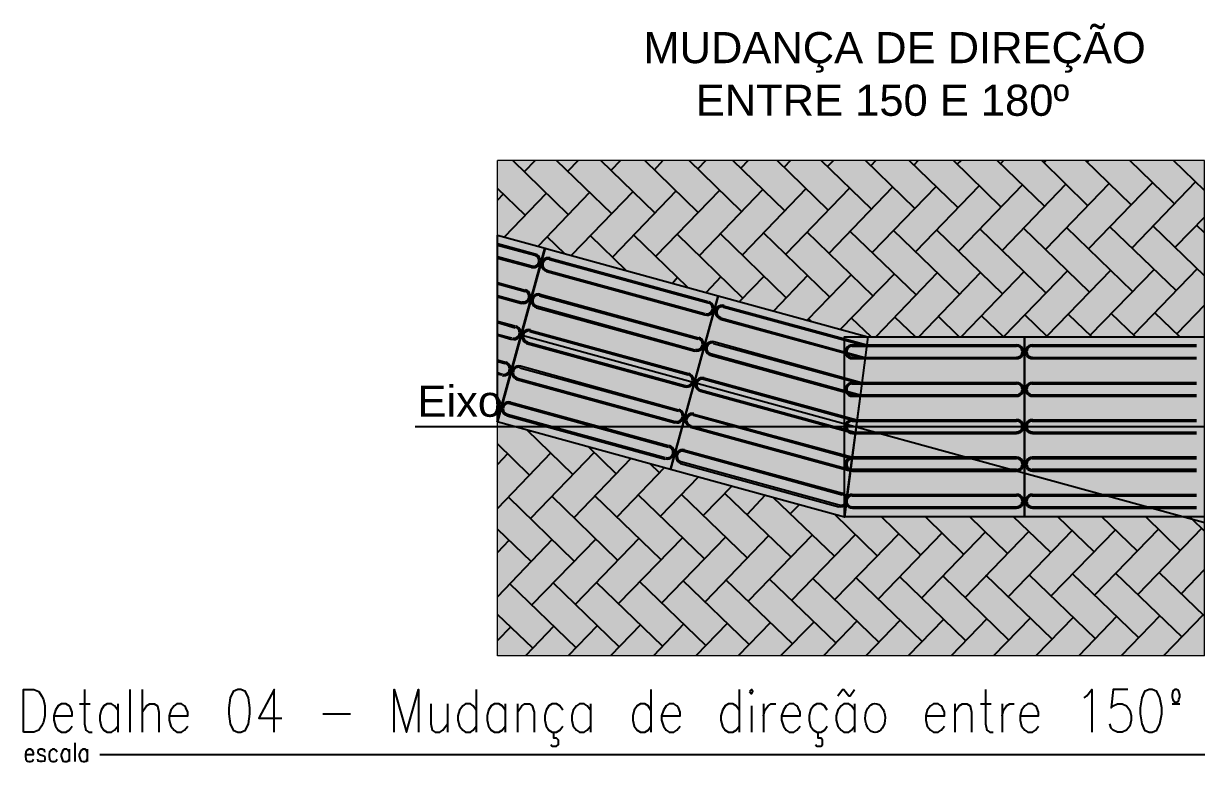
# Model space of a CAD drawing. Header units: feet. Extents: x 203667 to 205527, y 9204857 to 9205156.
# Drawn here: x 203757.952 to 203760.555, y 9204928.209 to 9204929.848 of the extents above; entities that cross this region are included whole.
import ezdxf

# ---------------------------------------------------------------- set-up
doc = ezdxf.new("R2010")
doc.units = ezdxf.units.FT
doc.header["$LTSCALE"] = 0.3
doc.header["$MEASUREMENT"] = 0
doc.layers.add('PDF_0', color=7, linetype='Continuous', true_color=0x929498)
doc.layers.add('PDF_A_Piso_Tatil', color=7, linetype='Continuous', true_color=0xffffa3)
for name, color, linetype in [('PDF_A_Cotas', 7, 'Continuous'), ('PDF_A_TATIL', 7, 'Continuous'), ('PDF_A_Texto', 7, 'Continuous'), ('PDF_Text', 7, 'Continuous')]:
    doc.layers.add(name, color=color, linetype=linetype)
doc.styles.add('PDF Arial', font='arial.ttf')

msp = doc.modelspace()

# ---------------------------------------------------------------- hatches: boundary and pattern name
at = {"layer": 'PDF_0', "true_color": 0xf7f7f7, "transparency": 33554559}
for points in [[(203760.573, 9204929.5433), (203759.0038, 9204929.5433), (203759.0038, 9204929.3773), (203759.1095, 9204929.3487), (203759.4934, 9204929.243), (203759.8254, 9204929.152), (203760.573, 9204929.152)], [(203759.0429, 9204928.9522), (203759.0038, 9204928.9628), (203759.0038, 9204928.4436), (203760.573, 9204928.4436), (203760.573, 9204928.7523), (203759.7736, 9204928.7523), (203759.7736, 9204928.7513), (203759.3876, 9204928.857)]]:
    msp.add_hatch(color=7, dxfattribs=at).paths.add_polyline_path(points)
at = {"layer": 'PDF_A_Piso_Tatil', "transparency": 33554559}
for points in [[(203759.1095, 9204929.3487), (203759.0038, 9204929.3773), (203759.0038, 9204928.9628)], [(203759.4934, 9204929.243), (203759.1085, 9204929.3487), (203759.0789, 9204929.243), (203759.0027, 9204928.9628), (203759.3876, 9204928.857), (203759.4172, 9204928.9628)], [(203759.3876, 9204928.857), (203759.7736, 9204928.7513), (203759.7737, 9204928.7523), (203760.573, 9204928.7523), (203760.573, 9204929.152), (203759.8254, 9204929.152), (203759.4934, 9204929.243), (203759.468, 9204929.152)]]:
    msp.add_hatch(color=256, dxfattribs=at).paths.add_polyline_path(points)

# ---------------------------------------------------------------- linework, layer by layer
at = {"layer": 'PDF_0', "color": 251, "lineweight": 25, "true_color": 0x636363}
for points in [[(203759.1613, 9204929.4227), (203759.0376, 9204929.5433)], [(203759.0873, 9204929.5433), (203759.063, 9204929.5179)], [(203759.2576, 9204929.4248), (203759.1349, 9204929.5433)], [(203759.1825, 9204929.5433), (203759.1592, 9204929.519)], [(203759.3527, 9204929.427), (203759.2333, 9204929.5433)], [(203759.2766, 9204929.5433), (203759.2555, 9204929.5211)], [(203759.449, 9204929.428), (203759.3305, 9204929.5433)], [(203759.3707, 9204929.5433), (203759.3517, 9204929.5221)], [(203759.5452, 9204929.4301), (203759.4289, 9204929.5433)], [(203759.4659, 9204929.5433), (203759.4479, 9204929.5242)], [(203759.6414, 9204929.4312), (203759.5262, 9204929.5433)], [(203759.56, 9204929.5433), (203759.5441, 9204929.5264)], [(203759.7376, 9204929.4333), (203759.6245, 9204929.5433)], [(203759.6541, 9204929.5433), (203759.6393, 9204929.5274)], [(203759.8339, 9204929.4354), (203759.7218, 9204929.5433)], [(203759.7493, 9204929.5433), (203759.7355, 9204929.5295)], [(203759.9301, 9204929.4365), (203759.8201, 9204929.5433)], [(203759.8434, 9204929.5433), (203759.8318, 9204929.5306)], [(203760.0253, 9204929.4386), (203759.9174, 9204929.5433)], [(203759.9375, 9204929.5433), (203759.928, 9204929.5327)], [(203760.1215, 9204929.4397), (203760.0157, 9204929.5433)], [(203760.0327, 9204929.5433), (203760.0242, 9204929.5348)], [(203760.2177, 9204929.4418), (203760.113, 9204929.5433)], [(203760.1268, 9204929.5433), (203760.1204, 9204929.5359)], [(203760.3139, 9204929.4428), (203760.2114, 9204929.5433)], [(203760.2209, 9204929.5433), (203760.2167, 9204929.538)], [(203760.4102, 9204929.4449), (203760.3086, 9204929.5433)], [(203760.316, 9204929.5433), (203760.3118, 9204929.539)], [(203760.5064, 9204929.4471), (203760.407, 9204929.5433)], [(203760.4102, 9204929.5433), (203760.408, 9204929.5412)], [(203760.573, 9204929.4767), (203760.5043, 9204929.5433)], [(203760.3615, 9204929.4925), (203760.2198, 9204929.3455)], [(203760.4577, 9204929.4936), (203760.316, 9204929.3477)], [(203760.5529, 9204929.4957), (203760.4112, 9204929.3487)], [(203759.0651, 9204929.4217), (203759.0038, 9204929.4809)], [(203759.0165, 9204929.4682), (203759.0038, 9204929.4555)], [(203759.1117, 9204929.4703), (203759.0186, 9204929.373)], [(203759.2079, 9204929.4724), (203759.0937, 9204929.3529)], [(203759.3041, 9204929.4735), (203759.1677, 9204929.3329)], [(203759.4003, 9204929.4756), (203759.2586, 9204929.3286)], [(203759.4966, 9204929.4767), (203759.3549, 9204929.3307)], [(203759.5928, 9204929.4788), (203759.4511, 9204929.3318)], [(203759.689, 9204929.4809), (203759.5473, 9204929.3339)], [(203759.7852, 9204929.4819), (203759.6435, 9204929.335)], [(203759.8804, 9204929.4841), (203759.7387, 9204929.3371)], [(203759.9766, 9204929.4851), (203759.8349, 9204929.3392)], [(203760.0728, 9204929.4872), (203759.9311, 9204929.3403)], [(203760.1691, 9204929.4894), (203760.0274, 9204929.3424)], [(203760.2653, 9204929.4904), (203760.1236, 9204929.3434)], [(203760.573, 9204929.4174), (203760.5074, 9204929.3508)], [(203760.0295, 9204929.2461), (203759.8825, 9204929.3878)], [(203760.1247, 9204929.2472), (203759.9787, 9204929.3889)], [(203760.2209, 9204929.2493), (203760.075, 9204929.391)], [(203760.3171, 9204929.2514), (203760.1712, 9204929.3931)], [(203760.4133, 9204929.2525), (203760.2664, 9204929.3942)], [(203760.5096, 9204929.2546), (203760.3626, 9204929.3963)], [(203760.573, 9204929.2874), (203760.4588, 9204929.3974)], [(203760.573, 9204929.3826), (203760.555, 9204929.3995)], [(203759.1529, 9204929.336), (203759.1138, 9204929.3741)], [(203759.2893, 9204929.299), (203759.21, 9204929.3762)], [(203759.4257, 9204929.262), (203759.3062, 9204929.3773)], [(203759.5484, 9204929.2377), (203759.4024, 9204929.3794)], [(203759.6446, 9204929.2387), (203759.4987, 9204929.3804)], [(203759.7408, 9204929.2409), (203759.5938, 9204929.3826)], [(203759.837, 9204929.243), (203759.6901, 9204929.3847)], [(203759.9333, 9204929.244), (203759.7863, 9204929.3857)], [(203759.4035, 9204929.2832), (203759.3919, 9204929.2705)], [(203759.4997, 9204929.2853), (203759.4669, 9204929.2504)], [(203759.5959, 9204929.2863), (203759.541, 9204929.2303)], [(203759.6922, 9204929.2884), (203759.616, 9204929.2091)], [(203759.7884, 9204929.2895), (203759.6911, 9204929.189)], [(203759.8846, 9204929.2916), (203759.7651, 9204929.169)], [(203759.9798, 9204929.2937), (203759.8434, 9204929.152)], [(203760.076, 9204929.2948), (203759.9386, 9204929.152)], [(203760.1722, 9204929.2969), (203760.0327, 9204929.152)], [(203760.2685, 9204929.298), (203760.1268, 9204929.152)], [(203760.3647, 9204929.3001), (203760.223, 9204929.1531)], [(203760.4609, 9204929.3011), (203760.3192, 9204929.1552)], [(203760.5571, 9204929.3032), (203760.4154, 9204929.1563)], [(203760.518, 9204929.152), (203760.462, 9204929.206)], [(203760.573, 9204929.2218), (203760.5117, 9204929.1584)], [(203759.6996, 9204929.1869), (203759.6932, 9204929.1922)], [(203759.8328, 9204929.152), (203759.7895, 9204929.1933)], [(203759.9311, 9204929.152), (203759.8857, 9204929.1954)], [(203760.0284, 9204929.152), (203759.9819, 9204929.1975)], [(203760.1268, 9204929.152), (203760.0781, 9204929.1986)], [(203760.2241, 9204929.152), (203760.1744, 9204929.2007)], [(203760.3224, 9204929.152), (203760.2706, 9204929.2017)], [(203760.4197, 9204929.152), (203760.3657, 9204929.2038)], [(203759.1709, 9204928.8464), (203759.0694, 9204928.9448)], [(203759.0757, 9204928.9427), (203759.0736, 9204928.9406)], [(203759.0746, 9204928.8443), (203759.0038, 9204928.9141)], [(203759.1222, 9204928.894), (203759.0038, 9204928.7703)], [(203759.026, 9204928.8919), (203759.0038, 9204928.8686)], [(203759.2184, 9204928.8951), (203759.0768, 9204928.7481)], [(203759.2671, 9204928.8475), (203759.2058, 9204928.9078)], [(203759.2999, 9204928.8813), (203759.173, 9204928.7502)], [(203759.3633, 9204928.8496), (203759.3422, 9204928.8697)], [(203759.3739, 9204928.8612), (203759.2692, 9204928.7523)], [(203759.449, 9204928.8401), (203759.3654, 9204928.7534)], [(203759.524, 9204928.82), (203759.4606, 9204928.7555)], [(203759.174, 9204928.654), (203759.0281, 9204928.7957)], [(203759.2703, 9204928.6561), (203759.1243, 9204928.7978)], [(203759.3665, 9204928.6572), (203759.2195, 9204928.7989)], [(203759.4627, 9204928.6593), (203759.3157, 9204928.801)], [(203759.5589, 9204928.6603), (203759.412, 9204928.802)], [(203759.6552, 9204928.6625), (203759.5082, 9204928.8041)], [(203759.5981, 9204928.7999), (203759.5568, 9204928.7566)], [(203759.7514, 9204928.6646), (203759.616, 9204928.7946)], [(203759.6731, 9204928.7788), (203759.653, 9204928.7587)], [(203759.8466, 9204928.6656), (203759.7524, 9204928.7576)], [(203759.9428, 9204928.6677), (203759.8561, 9204928.7523)], [(203760.039, 9204928.6688), (203759.9534, 9204928.7523)], [(203760.1352, 9204928.6709), (203760.0517, 9204928.7523)], [(203760.2315, 9204928.673), (203760.149, 9204928.7523)], [(203760.3277, 9204928.6741), (203760.2473, 9204928.7523)], [(203760.4239, 9204928.6762), (203760.3446, 9204928.7523)], [(203760.5191, 9204928.6773), (203760.4429, 9204928.7523)], [(203760.5455, 9204928.747), (203760.5402, 9204928.7523)], [(203760.573, 9204928.7206), (203760.5455, 9204928.747)], [(203759.0789, 9204928.6519), (203759.0038, 9204928.7248)], [(203759.6055, 9204928.71), (203759.4648, 9204928.5631)], [(203759.7017, 9204928.7111), (203759.56, 9204928.5652)], [(203759.7979, 9204928.7132), (203759.6562, 9204928.5662)], [(203759.8941, 9204928.7143), (203759.7524, 9204928.5683)], [(203759.9904, 9204928.7164), (203759.8487, 9204928.5694)], [(203760.0866, 9204928.7185), (203759.9449, 9204928.5715)], [(203760.1828, 9204928.7196), (203760.0411, 9204928.5726)], [(203760.279, 9204928.7217), (203760.1373, 9204928.5747)], [(203760.3742, 9204928.7227), (203760.2325, 9204928.5768)], [(203760.4704, 9204928.7248), (203760.3287, 9204928.5779)], [(203760.5667, 9204928.727), (203760.425, 9204928.58)], [(203759.1254, 9204928.7016), (203759.0038, 9204928.5747)], [(203759.0292, 9204928.6995), (203759.0038, 9204928.673)], [(203759.2216, 9204928.7026), (203759.0799, 9204928.5567)], [(203759.3178, 9204928.7047), (203759.1762, 9204928.5578)], [(203759.4141, 9204928.7058), (203759.2724, 9204928.5599)], [(203759.5103, 9204928.7079), (203759.3686, 9204928.5609)], [(203760.573, 9204928.635), (203760.5212, 9204928.581)], [(203759.3697, 9204928.4647), (203759.2237, 9204928.6064)], [(203759.4659, 9204928.4668), (203759.3189, 9204928.6085)], [(203759.5621, 9204928.4689), (203759.4151, 9204928.6106)], [(203759.6583, 9204928.47), (203759.5114, 9204928.6117)], [(203759.7546, 9204928.4721), (203759.6076, 9204928.6138)], [(203759.8508, 9204928.4732), (203759.7038, 9204928.6149)], [(203759.946, 9204928.4753), (203759.8, 9204928.617)], [(203760.0422, 9204928.4774), (203759.8963, 9204928.6191)], [(203760.1384, 9204928.4785), (203759.9925, 9204928.6202)], [(203760.2346, 9204928.4806), (203760.0876, 9204928.6223)], [(203760.3309, 9204928.4816), (203760.1839, 9204928.6233)], [(203760.4271, 9204928.4837), (203760.2801, 9204928.6254)], [(203760.5233, 9204928.4848), (203760.3763, 9204928.6265)], [(203760.573, 9204928.5313), (203760.4725, 9204928.6286)], [(203759.1783, 9204928.4615), (203759.0313, 9204928.6032)], [(203759.2734, 9204928.4637), (203759.1275, 9204928.6053)], [(203759.082, 9204928.4605), (203759.0038, 9204928.5356)], [(203760.2822, 9204928.5292), (203760.1987, 9204928.4436)], [(203760.3784, 9204928.5313), (203760.2938, 9204928.4436)], [(203760.4736, 9204928.5324), (203760.388, 9204928.4436)], [(203760.5698, 9204928.5345), (203760.4821, 9204928.4436)], [(203759.0323, 9204928.507), (203759.0038, 9204928.4774)], [(203759.1286, 9204928.5091), (203759.0662, 9204928.4436)], [(203759.2248, 9204928.5102), (203759.1603, 9204928.4436)], [(203759.321, 9204928.5123), (203759.2544, 9204928.4436)], [(203759.4172, 9204928.5144), (203759.3496, 9204928.4436)], [(203759.5135, 9204928.5155), (203759.4437, 9204928.4436)], [(203759.6097, 9204928.5176), (203759.5378, 9204928.4436)], [(203759.7059, 9204928.5186), (203759.6319, 9204928.4436)], [(203759.8011, 9204928.5208), (203759.7271, 9204928.4436)], [(203759.8973, 9204928.5229), (203759.8212, 9204928.4436)], [(203759.9935, 9204928.5239), (203759.9153, 9204928.4436)], [(203760.0898, 9204928.526), (203760.0105, 9204928.4436)], [(203760.186, 9204928.5271), (203760.1046, 9204928.4436)]]:
    msp.add_lwpolyline(points, dxfattribs=at)
at = {"layer": 'PDF_0', "color": 7, "lineweight": 25}
for points in [[(203759.0556, 9204929.1563), (203760.7432, 9204928.6931)], [(203760.573, 9204928.9522), (203758.8209, 9204928.9522)]]:
    msp.add_lwpolyline(points, dxfattribs=at)
at = {"layer": 'PDF_A_Cotas', "lineweight": 5}
for points in [[(203760.573, 9204928.4436), (203760.573, 9204929.5433), (203759.0038, 9204929.5433)], [(203760.573, 9204928.4436), (203759.0038, 9204928.4436), (203759.0038, 9204929.5433)], [(203759.8254, 9204929.152), (203759.7715, 9204928.7523)]]:
    msp.add_lwpolyline(points, dxfattribs=at)
at = {"layer": 'PDF_A_TATIL', "lineweight": 25}
for points in [[(203759.0038, 9204929.3773), (203759.1095, 9204929.3487), (203759.0038, 9204928.9628)], [(203759.0027, 9204928.9628), (203759.1085, 9204929.3487), (203759.4934, 9204929.243), (203759.3876, 9204928.857)], [(203759.3876, 9204928.857), (203759.4934, 9204929.243), (203759.8254, 9204929.152), (203759.7736, 9204928.7513)], [(203759.7736, 9204928.7523), (203759.7736, 9204929.152), (203760.1733, 9204929.152), (203760.1733, 9204928.7523)], [(203760.1733, 9204928.7523), (203760.1733, 9204929.152), (203760.573, 9204929.152), (203760.573, 9204928.7523)]]:
    msp.add_lwpolyline(points, close=True, dxfattribs=at)
for points in [[(203759.0873, 9204929.335), (203759.0038, 9204929.3582)], [(203759.0038, 9204929.3551), (203759.0863, 9204929.3329)], [(203759.0799, 9204929.3085), (203759.0038, 9204929.3297)], [(203759.0038, 9204929.3265), (203759.0789, 9204929.3064)], [(203759.1191, 9204929.3233), (203759.4712, 9204929.2271)], [(203759.4712, 9204929.2292), (203759.1201, 9204929.3255)], [(203759.4638, 9204929.2028), (203759.1127, 9204929.299)], [(203759.1127, 9204929.2969), (203759.4638, 9204929.2007)], [(203759.0651, 9204929.2546), (203759.0038, 9204929.2715)], [(203759.0038, 9204929.2694), (203759.0651, 9204929.2525)], [(203759.0577, 9204929.2282), (203759.0038, 9204929.243)], [(203759.0038, 9204929.2409), (203759.0567, 9204929.2261)], [(203759.0968, 9204929.243), (203759.449, 9204929.1467)], [(203759.45, 9204929.1489), (203759.0979, 9204929.2461)], [(203759.4416, 9204929.1224), (203759.0905, 9204929.2197)], [(203759.0905, 9204929.2165), (203759.4416, 9204929.1203)], [(203759.8233, 9204929.133), (203759.505, 9204929.2197)], [(203759.505, 9204929.2176), (203759.8233, 9204929.1309)], [(203759.0429, 9204929.1753), (203759.0038, 9204929.1859)], [(203759.0038, 9204929.1838), (203759.0429, 9204929.1721)], [(203759.4976, 9204929.1912), (203759.8191, 9204929.1034)], [(203759.8191, 9204929.1055), (203759.4987, 9204929.1933)], [(203759.0355, 9204929.1489), (203759.0038, 9204929.1573)], [(203759.0038, 9204929.1552), (203759.0355, 9204929.1457)], [(203759.4278, 9204929.0696), (203759.0757, 9204929.1658)], [(203759.0757, 9204929.1637), (203759.4268, 9204929.0674)], [(203759.0683, 9204929.1372), (203759.4194, 9204929.041)], [(203759.4204, 9204929.0431), (203759.0694, 9204929.1393)], [(203759.4828, 9204929.1372), (203759.8117, 9204929.0474)], [(203759.8117, 9204929.0495), (203759.4839, 9204929.1404)], [(203760.1553, 9204929.133), (203759.7905, 9204929.133)], [(203759.7905, 9204929.1309), (203760.1553, 9204929.1309)], [(203760.555, 9204929.133), (203760.1902, 9204929.133)], [(203760.1902, 9204929.1309), (203760.555, 9204929.1309)], [(203759.0218, 9204929.0949), (203759.0038, 9204929.1002)], [(203759.4754, 9204929.1108), (203759.8074, 9204929.0199)], [(203759.8085, 9204929.022), (203759.4765, 9204929.114)], [(203760.1553, 9204929.1055), (203759.7905, 9204929.1055)], [(203759.7916, 9204929.1034), (203760.1553, 9204929.1034)], [(203760.555, 9204929.1055), (203760.1902, 9204929.1055)], [(203760.1913, 9204929.1034), (203760.555, 9204929.1034)], [(203759.0038, 9204929.097), (203759.0207, 9204929.0928)], [(203759.0535, 9204929.0833), (203759.4056, 9204928.9871)], [(203759.4056, 9204928.9892), (203759.0546, 9204929.0865)], [(203759.0144, 9204929.0685), (203759.0038, 9204929.0717)], [(203759.0133, 9204929.0664), (203759.0038, 9204929.0685)], [(203759.0461, 9204929.0569), (203759.3972, 9204928.9606)], [(203759.3982, 9204928.9628), (203759.0471, 9204929.059)], [(203759.4606, 9204929.0579), (203759.8, 9204928.9649)], [(203759.8011, 9204928.967), (203759.4617, 9204929.06)], [(203760.1553, 9204929.0495), (203759.7905, 9204929.0495)], [(203760.555, 9204929.0495), (203760.1902, 9204929.0495)], [(203759.7969, 9204928.9395), (203759.4543, 9204929.0336)], [(203759.4543, 9204929.0315), (203759.7969, 9204928.9374)], [(203759.7905, 9204929.0474), (203760.1553, 9204929.0474)], [(203760.1902, 9204929.0474), (203760.555, 9204929.0474)], [(203759.0313, 9204929.004), (203759.3834, 9204928.9067)], [(203759.3834, 9204928.9099), (203759.0323, 9204929.0061)], [(203760.1553, 9204929.022), (203759.7905, 9204929.022)], [(203759.7916, 9204929.0199), (203760.1553, 9204929.0199)], [(203760.555, 9204929.022), (203760.1902, 9204929.022)], [(203760.1913, 9204929.0199), (203760.555, 9204929.0199)], [(203759.376, 9204928.8835), (203759.0249, 9204928.9797)], [(203759.0249, 9204928.9765), (203759.376, 9204928.8803)], [(203759.4384, 9204928.9776), (203759.7895, 9204928.8813)], [(203759.7895, 9204928.8845), (203759.4395, 9204928.9797)], [(203759.7842, 9204928.857), (203759.432, 9204928.9532)], [(203759.432, 9204928.9511), (203759.7831, 9204928.8549)], [(203760.1553, 9204928.967), (203759.7905, 9204928.967)], [(203759.7905, 9204928.9649), (203760.1553, 9204928.9649)], [(203760.555, 9204928.967), (203760.1902, 9204928.967)], [(203760.1902, 9204928.9649), (203760.555, 9204928.9649)], [(203760.1553, 9204928.9395), (203759.7905, 9204928.9395)], [(203759.7916, 9204928.9374), (203760.1553, 9204928.9374)], [(203760.555, 9204928.9395), (203760.1902, 9204928.9395)], [(203760.1913, 9204928.9374), (203760.555, 9204928.9374)], [(203759.7694, 9204928.8041), (203759.4172, 9204928.9004)], [(203759.4172, 9204928.8983), (203759.7683, 9204928.801)], [(203759.4098, 9204928.8708), (203759.7609, 9204928.7745)], [(203759.762, 9204928.7777), (203759.4109, 9204928.8739)], [(203760.1553, 9204928.8845), (203759.7905, 9204928.8845)], [(203759.7905, 9204928.8813), (203760.1553, 9204928.8813)], [(203760.555, 9204928.8845), (203760.1902, 9204928.8845)], [(203760.1902, 9204928.8813), (203760.555, 9204928.8813)], [(203760.1553, 9204928.857), (203759.7905, 9204928.857)], [(203759.7916, 9204928.8538), (203760.1553, 9204928.8538)], [(203760.555, 9204928.857), (203760.1902, 9204928.857)], [(203760.1913, 9204928.8538), (203760.555, 9204928.8538)], [(203760.1553, 9204928.801), (203759.7905, 9204928.801)], [(203759.7905, 9204928.7989), (203760.1553, 9204928.7989)], [(203760.555, 9204928.801), (203760.1902, 9204928.801)], [(203760.1902, 9204928.7989), (203760.555, 9204928.7989)], [(203760.1553, 9204928.7735), (203759.7905, 9204928.7735)], [(203759.7916, 9204928.7714), (203760.1553, 9204928.7714)], [(203760.555, 9204928.7735), (203760.1902, 9204928.7735)], [(203760.1913, 9204928.7714), (203760.555, 9204928.7714)]]:
    msp.add_lwpolyline(points, dxfattribs=at)
for centre, radius, start, end in [((203759.0836, 9204929.3207), 0.0153, 253.2843, 74.674), ((203759.0836, 9204929.3207), 0.0122, 253.2898, 74.6795), ((203759.1164, 9204929.3122), 0.0153, 74.6466, 256.0418), ((203759.1164, 9204929.3122), 0.0122, 74.6466, 256.0419), ((203759.0614, 9204929.2414), 0.0153, 253.2843, 74.674), ((203759.0614, 9204929.2414), 0.0122, 253.2898, 74.6795), ((203759.0942, 9204929.2319), 0.0153, 74.6466, 256.0418), ((203759.0942, 9204929.2319), 0.0122, 74.6466, 256.0419), ((203759.4685, 9204929.215), 0.0153, 253.2843, 74.674), ((203759.4685, 9204929.215), 0.0122, 253.2898, 74.6795), ((203759.5024, 9204929.2065), 0.0153, 74.6466, 256.0418), ((203759.5024, 9204929.2065), 0.0122, 74.6466, 256.0419), ((203759.0403, 9204929.161), 0.0153, 253.2843, 74.674), ((203759.0403, 9204929.161), 0.0122, 253.2898, 74.6795), ((203759.0731, 9204929.1526), 0.0153, 74.6466, 256.0418), ((203759.0731, 9204929.1526), 0.0122, 74.6466, 256.0419), ((203759.4463, 9204929.1356), 0.0153, 253.2843, 74.674), ((203759.4463, 9204929.1356), 0.0122, 253.2898, 74.6795), ((203759.4802, 9204929.1261), 0.0153, 74.6466, 256.0418), ((203759.4802, 9204929.1261), 0.0122, 74.6466, 256.0419), ((203759.791, 9204929.1187), 0.0153, 89.9836, 271.3732), ((203759.791, 9204929.1187), 0.0122, 89.9836, 271.3733), ((203760.1559, 9204929.1187), 0.0153, 268.6157, 90.011), ((203760.1559, 9204929.1187), 0.0122, 268.6267, 90.0164), ((203760.1907, 9204929.1187), 0.0153, 89.9836, 271.3732), ((203760.1907, 9204929.1187), 0.0122, 89.9836, 271.3733), ((203759.0181, 9204929.0807), 0.0153, 253.2843, 74.674), ((203759.0181, 9204929.0807), 0.0122, 253.2898, 74.6795), ((203759.0508, 9204929.0722), 0.0153, 74.6466, 256.0418), ((203759.0508, 9204929.0722), 0.0122, 74.6466, 256.0419), ((203759.4241, 9204929.0553), 0.0153, 253.2843, 74.674), ((203759.4241, 9204929.0553), 0.0122, 253.2898, 74.6795), ((203759.458, 9204929.0458), 0.0153, 74.6466, 256.0418), ((203759.458, 9204929.0458), 0.0122, 74.6466, 256.0419), ((203759.791, 9204929.0352), 0.0153, 89.9836, 271.3732), ((203760.1559, 9204929.0352), 0.0153, 268.6157, 90.011), ((203760.1907, 9204929.0352), 0.0153, 89.9836, 271.3732), ((203759.791, 9204929.0352), 0.0122, 89.9836, 271.3733), ((203760.1559, 9204929.0352), 0.0122, 268.6267, 90.0164), ((203760.1907, 9204929.0352), 0.0122, 89.9836, 271.3733), ((203758.9959, 9204929.0014), 0.0122, 308.8312, 51.1688), ((203758.9959, 9204929.0014), 0.0153, 301.4923, 58.5077), ((203759.0286, 9204928.9918), 0.0153, 74.6466, 256.0418), ((203759.0286, 9204928.9918), 0.0122, 74.6466, 256.0419), ((203759.4019, 9204928.976), 0.0153, 253.2843, 74.674), ((203759.4019, 9204928.976), 0.0122, 253.2898, 74.6795), ((203759.4357, 9204928.9665), 0.0153, 74.6466, 256.0418), ((203759.4357, 9204928.9665), 0.0122, 74.6466, 256.0419), ((203759.791, 9204928.9527), 0.0153, 89.9836, 271.3732), ((203759.791, 9204928.9527), 0.0122, 89.9836, 271.3733), ((203760.1559, 9204928.9527), 0.0153, 268.6157, 90.011), ((203760.1559, 9204928.9527), 0.0122, 268.6267, 90.0164), ((203760.1907, 9204928.9527), 0.0153, 89.9836, 271.3732), ((203760.1907, 9204928.9527), 0.0122, 89.9836, 271.3733), ((203759.3808, 9204928.8956), 0.0153, 253.2843, 74.674), ((203759.3808, 9204928.8956), 0.0122, 253.2898, 74.6795), ((203759.4146, 9204928.8861), 0.0153, 74.6466, 256.0418), ((203759.4146, 9204928.8861), 0.0122, 74.6466, 256.0419), ((203759.791, 9204928.8692), 0.0153, 89.9836, 271.3732), ((203759.791, 9204928.8692), 0.0122, 89.9836, 271.3733), ((203760.1559, 9204928.8692), 0.0153, 268.6157, 90.011), ((203760.1559, 9204928.8692), 0.0122, 268.6267, 90.0164), ((203760.1907, 9204928.8692), 0.0153, 89.9836, 271.3732), ((203760.1907, 9204928.8692), 0.0122, 89.9836, 271.3733), ((203759.7879, 9204928.8702), 0.0153, 253.2841, 263.5345), ((203759.7879, 9204928.8702), 0.0122, 253.2899, 263.7871), ((203759.7657, 9204928.7899), 0.0122, 16.6498, 74.6795), ((203759.7657, 9204928.7899), 0.0153, 32.9315, 74.6741), ((203759.791, 9204928.7867), 0.0153, 89.9836, 271.3732), ((203759.791, 9204928.7867), 0.0122, 89.9836, 271.3733), ((203760.1559, 9204928.7867), 0.0153, 268.6157, 90.011), ((203760.1559, 9204928.7867), 0.0122, 268.6267, 90.0164), ((203760.1907, 9204928.7867), 0.0153, 89.9836, 271.3732), ((203760.1907, 9204928.7867), 0.0122, 89.9836, 271.3733), ((203759.7657, 9204928.7899), 0.0153, 253.2843, 311.7316), ((203759.7657, 9204928.7899), 0.0122, 253.2898, 328.0188)]:
    msp.add_arc(centre, radius, start, end, dxfattribs=at)
at = {"layer": 'PDF_A_Texto', "lineweight": 25}
for points in [[(203757.9517, 9204928.2744), (203757.9517, 9204928.3685), (203757.9749, 9204928.3685), (203757.9855, 9204928.3643), (203757.9918, 9204928.3547), (203757.9961, 9204928.3463), (203757.9992, 9204928.3325), (203757.9992, 9204928.3103), (203757.9961, 9204928.2966), (203757.9918, 9204928.2871), (203757.9855, 9204928.2786), (203757.9749, 9204928.2744)], [(203758.4275, 9204928.3685), (203758.4169, 9204928.3643), (203758.4106, 9204928.3505), (203758.4074, 9204928.3283), (203758.4074, 9204928.3146), (203758.4106, 9204928.2924), (203758.4169, 9204928.2786), (203758.4275, 9204928.2744), (203758.4338, 9204928.2744), (203758.4444, 9204928.2786), (203758.4508, 9204928.2924), (203758.4539, 9204928.3146), (203758.4539, 9204928.3283), (203758.4508, 9204928.3505), (203758.4444, 9204928.3643), (203758.4338, 9204928.3685)], [(203759.5632, 9204928.3643), (203759.5674, 9204928.359), (203759.5706, 9204928.3643), (203759.5674, 9204928.3685)], [(203760.4503, 9204928.3685), (203760.4398, 9204928.3643), (203760.4334, 9204928.3505), (203760.4303, 9204928.3283), (203760.4303, 9204928.3146), (203760.4334, 9204928.2924), (203760.4398, 9204928.2786), (203760.4503, 9204928.2744), (203760.4567, 9204928.2744), (203760.4673, 9204928.2786), (203760.4736, 9204928.2924), (203760.4778, 9204928.3146), (203760.4778, 9204928.3283), (203760.4736, 9204928.3505), (203760.4673, 9204928.3643), (203760.4567, 9204928.3685)], [(203760.5106, 9204928.3685), (203760.5074, 9204928.3685), (203760.5043, 9204928.3664), (203760.5022, 9204928.3643), (203760.5011, 9204928.3569), (203760.5011, 9204928.3526), (203760.5022, 9204928.3463), (203760.5043, 9204928.3431), (203760.5074, 9204928.341), (203760.5106, 9204928.341), (203760.5148, 9204928.3431), (203760.5159, 9204928.3463), (203760.518, 9204928.3526), (203760.518, 9204928.3569), (203760.5159, 9204928.3643), (203760.5148, 9204928.3664)]]:
    msp.add_lwpolyline(points, close=True, dxfattribs=at)
for points in [[(203758.087, 9204928.3685), (203758.087, 9204928.2924), (203758.0902, 9204928.2786), (203758.0965, 9204928.2744), (203758.1039, 9204928.2744)], [(203758.1875, 9204928.3685), (203758.1875, 9204928.2744)], [(203758.215, 9204928.3685), (203758.215, 9204928.2744)], [(203758.5079, 9204928.2744), (203758.5079, 9204928.3685), (203758.474, 9204928.305), (203758.5248, 9204928.305)], [(203758.7743, 9204928.2744), (203758.7743, 9204928.3685), (203758.8018, 9204928.2744), (203758.8283, 9204928.3685), (203758.8283, 9204928.2744)], [(203758.9562, 9204928.3685), (203758.9562, 9204928.2744)], [(203759.3443, 9204928.3685), (203759.3443, 9204928.2744)], [(203759.5399, 9204928.3685), (203759.5399, 9204928.2744)], [(203759.7588, 9204928.3547), (203759.7694, 9204928.3685), (203759.7725, 9204928.3685), (203759.7831, 9204928.3547), (203759.7863, 9204928.3547), (203759.7958, 9204928.3685)], [(203760.0866, 9204928.3685), (203760.0866, 9204928.2924), (203760.0898, 9204928.2786), (203760.0961, 9204928.2744), (203760.1035, 9204928.2744)], [(203760.3055, 9204928.3505), (203760.3118, 9204928.3547), (203760.3224, 9204928.3685), (203760.3224, 9204928.2744)], [(203760.4028, 9204928.3685), (203760.37, 9204928.3685), (203760.3657, 9204928.3283), (203760.37, 9204928.3325), (203760.3795, 9204928.3368), (203760.3901, 9204928.3368), (203760.3996, 9204928.3325), (203760.407, 9204928.323), (203760.4102, 9204928.3103), (203760.4102, 9204928.3008), (203760.407, 9204928.2871), (203760.3996, 9204928.2786), (203760.3901, 9204928.2744), (203760.3795, 9204928.2744), (203760.37, 9204928.2786), (203760.3657, 9204928.2828), (203760.3626, 9204928.2924)], [(203758.0193, 9204928.3103), (203758.0595, 9204928.3103), (203758.0595, 9204928.3188), (203758.0563, 9204928.3283), (203758.0532, 9204928.3325), (203758.0458, 9204928.3368), (203758.0363, 9204928.3368), (203758.0289, 9204928.3325), (203758.0225, 9204928.323), (203758.0193, 9204928.3103), (203758.0193, 9204928.3008), (203758.0225, 9204928.2871), (203758.0289, 9204928.2786), (203758.0363, 9204928.2744), (203758.0458, 9204928.2744), (203758.0532, 9204928.2786), (203758.0595, 9204928.2871)], [(203758.0764, 9204928.3368), (203758.0997, 9204928.3368)], [(203758.161, 9204928.323), (203758.1536, 9204928.3325), (203758.1473, 9204928.3368), (203758.1378, 9204928.3368), (203758.1304, 9204928.3325), (203758.124, 9204928.323), (203758.1209, 9204928.3103), (203758.1209, 9204928.3008), (203758.124, 9204928.2871), (203758.1304, 9204928.2786), (203758.1378, 9204928.2744), (203758.1473, 9204928.2744), (203758.1536, 9204928.2786), (203758.161, 9204928.2871)], [(203758.161, 9204928.3368), (203758.161, 9204928.2744)], [(203758.215, 9204928.3188), (203758.2245, 9204928.3325), (203758.2319, 9204928.3368), (203758.2414, 9204928.3368), (203758.2488, 9204928.3325), (203758.252, 9204928.3188), (203758.252, 9204928.2744)], [(203758.2752, 9204928.3103), (203758.3165, 9204928.3103), (203758.3165, 9204928.3188), (203758.3122, 9204928.3283), (203758.3091, 9204928.3325), (203758.3027, 9204928.3368), (203758.2922, 9204928.3368), (203758.2858, 9204928.3325), (203758.2784, 9204928.323), (203758.2752, 9204928.3103), (203758.2752, 9204928.3008), (203758.2784, 9204928.2871), (203758.2858, 9204928.2786), (203758.2922, 9204928.2744), (203758.3027, 9204928.2744), (203758.3091, 9204928.2786), (203758.3165, 9204928.2871)], [(203758.8558, 9204928.3368), (203758.8558, 9204928.2924), (203758.8589, 9204928.2786), (203758.8653, 9204928.2744), (203758.8758, 9204928.2744), (203758.8822, 9204928.2786), (203758.8928, 9204928.2924)], [(203758.8928, 9204928.3368), (203758.8928, 9204928.2744)], [(203758.9562, 9204928.323), (203758.9499, 9204928.3325), (203758.9435, 9204928.3368), (203758.9329, 9204928.3368), (203758.9266, 9204928.3325), (203758.9192, 9204928.323), (203758.916, 9204928.3103), (203758.916, 9204928.3008), (203758.9192, 9204928.2871), (203758.9266, 9204928.2786), (203758.9329, 9204928.2744), (203758.9435, 9204928.2744), (203758.9499, 9204928.2786), (203758.9562, 9204928.2871)], [(203759.0207, 9204928.323), (203759.0144, 9204928.3325), (203759.007, 9204928.3368), (203758.9974, 9204928.3368), (203758.99, 9204928.3325), (203758.9837, 9204928.323), (203758.9805, 9204928.3103), (203758.9805, 9204928.3008), (203758.9837, 9204928.2871), (203758.99, 9204928.2786), (203758.9974, 9204928.2744), (203759.007, 9204928.2744), (203759.0144, 9204928.2786), (203759.0207, 9204928.2871)], [(203759.0207, 9204928.3368), (203759.0207, 9204928.2744)], [(203759.0482, 9204928.3368), (203759.0482, 9204928.2744)], [(203759.0482, 9204928.3188), (203759.0577, 9204928.3325), (203759.0641, 9204928.3368), (203759.0746, 9204928.3368), (203759.081, 9204928.3325), (203759.0852, 9204928.3188), (203759.0852, 9204928.2744)], [(203759.1487, 9204928.323), (203759.1423, 9204928.3325), (203759.1349, 9204928.3368), (203759.1254, 9204928.3368), (203759.118, 9204928.3325), (203759.1117, 9204928.323), (203759.1085, 9204928.3103), (203759.1085, 9204928.3008), (203759.1117, 9204928.2871), (203759.118, 9204928.2786), (203759.1254, 9204928.2744), (203759.1349, 9204928.2744), (203759.1423, 9204928.2786), (203759.1487, 9204928.2871)], [(203759.21, 9204928.323), (203759.2026, 9204928.3325), (203759.1962, 9204928.3368), (203759.1857, 9204928.3368), (203759.1793, 9204928.3325), (203759.1719, 9204928.323), (203759.1688, 9204928.3103), (203759.1688, 9204928.3008), (203759.1719, 9204928.2871), (203759.1793, 9204928.2786), (203759.1857, 9204928.2744), (203759.1962, 9204928.2744), (203759.2026, 9204928.2786), (203759.21, 9204928.2871)], [(203759.21, 9204928.3368), (203759.21, 9204928.2744)], [(203759.3443, 9204928.323), (203759.3379, 9204928.3325), (203759.3305, 9204928.3368), (203759.321, 9204928.3368), (203759.3136, 9204928.3325), (203759.3073, 9204928.323), (203759.3041, 9204928.3103), (203759.3041, 9204928.3008), (203759.3073, 9204928.2871), (203759.3136, 9204928.2786), (203759.321, 9204928.2744), (203759.3305, 9204928.2744), (203759.3379, 9204928.2786), (203759.3443, 9204928.2871)], [(203759.3675, 9204928.3103), (203759.4088, 9204928.3103), (203759.4088, 9204928.3188), (203759.4056, 9204928.3283), (203759.4014, 9204928.3325), (203759.395, 9204928.3368), (203759.3845, 9204928.3368), (203759.3781, 9204928.3325), (203759.3718, 9204928.323), (203759.3675, 9204928.3103), (203759.3675, 9204928.3008), (203759.3718, 9204928.2871), (203759.3781, 9204928.2786), (203759.3845, 9204928.2744), (203759.395, 9204928.2744), (203759.4014, 9204928.2786), (203759.4088, 9204928.2871)], [(203759.5399, 9204928.323), (203759.5336, 9204928.3325), (203759.5262, 9204928.3368), (203759.5166, 9204928.3368), (203759.5092, 9204928.3325), (203759.5029, 9204928.323), (203759.4997, 9204928.3103), (203759.4997, 9204928.3008), (203759.5029, 9204928.2871), (203759.5092, 9204928.2786), (203759.5166, 9204928.2744), (203759.5262, 9204928.2744), (203759.5336, 9204928.2786), (203759.5399, 9204928.2871)], [(203759.5674, 9204928.3325), (203759.5674, 9204928.2744)], [(203759.5938, 9204928.3368), (203759.5938, 9204928.2744)], [(203759.5938, 9204928.3103), (203759.597, 9204928.323), (203759.6044, 9204928.3325), (203759.6108, 9204928.3368), (203759.6213, 9204928.3368)], [(203759.634, 9204928.3103), (203759.6753, 9204928.3103), (203759.6753, 9204928.3188), (203759.671, 9204928.3283), (203759.6679, 9204928.3325), (203759.6615, 9204928.3368), (203759.6509, 9204928.3368), (203759.6446, 9204928.3325), (203759.6382, 9204928.323), (203759.634, 9204928.3103), (203759.634, 9204928.3008), (203759.6382, 9204928.2871), (203759.6446, 9204928.2786), (203759.6509, 9204928.2744), (203759.6615, 9204928.2744), (203759.6679, 9204928.2786), (203759.6753, 9204928.2871)], [(203759.7355, 9204928.323), (203759.7292, 9204928.3325), (203759.7218, 9204928.3368), (203759.7123, 9204928.3368), (203759.7049, 9204928.3325), (203759.6985, 9204928.323), (203759.6953, 9204928.3103), (203759.6953, 9204928.3008), (203759.6985, 9204928.2871), (203759.7049, 9204928.2786), (203759.7123, 9204928.2744), (203759.7218, 9204928.2744), (203759.7292, 9204928.2786), (203759.7355, 9204928.2871)], [(203759.7958, 9204928.323), (203759.7895, 9204928.3325), (203759.7831, 9204928.3368), (203759.7725, 9204928.3368), (203759.7662, 9204928.3325), (203759.7588, 9204928.323), (203759.7556, 9204928.3103), (203759.7556, 9204928.3008), (203759.7588, 9204928.2871), (203759.7662, 9204928.2786), (203759.7725, 9204928.2744), (203759.7831, 9204928.2744), (203759.7895, 9204928.2786), (203759.7958, 9204928.2871)], [(203759.7958, 9204928.3368), (203759.7958, 9204928.2744)], [(203759.9544, 9204928.3103), (203759.9957, 9204928.3103), (203759.9957, 9204928.3188), (203759.9914, 9204928.3283), (203759.9883, 9204928.3325), (203759.9819, 9204928.3368), (203759.9713, 9204928.3368), (203759.965, 9204928.3325), (203759.9576, 9204928.323), (203759.9544, 9204928.3103), (203759.9544, 9204928.3008), (203759.9576, 9204928.2871), (203759.965, 9204928.2786), (203759.9713, 9204928.2744), (203759.9819, 9204928.2744), (203759.9883, 9204928.2786), (203759.9957, 9204928.2871)], [(203760.0189, 9204928.3368), (203760.0189, 9204928.2744)], [(203760.0189, 9204928.3188), (203760.0284, 9204928.3325), (203760.0358, 9204928.3368), (203760.0454, 9204928.3368), (203760.0528, 9204928.3325), (203760.0559, 9204928.3188), (203760.0559, 9204928.2744)], [(203760.076, 9204928.3368), (203760.0993, 9204928.3368)], [(203760.1236, 9204928.3368), (203760.1236, 9204928.2744)], [(203760.1236, 9204928.3103), (203760.1268, 9204928.323), (203760.1331, 9204928.3325), (203760.1405, 9204928.3368), (203760.15, 9204928.3368)], [(203760.1638, 9204928.3103), (203760.204, 9204928.3103), (203760.204, 9204928.3188), (203760.2008, 9204928.3283), (203760.1976, 9204928.3325), (203760.1913, 9204928.3368), (203760.1807, 9204928.3368), (203760.1744, 9204928.3325), (203760.167, 9204928.323), (203760.1638, 9204928.3103), (203760.1638, 9204928.3008), (203760.167, 9204928.2871), (203760.1744, 9204928.2786), (203760.1807, 9204928.2744), (203760.1913, 9204928.2744), (203760.1976, 9204928.2786), (203760.204, 9204928.2871)], [(203760.5011, 9204928.3368), (203760.518, 9204928.3368)], [(203758.6157, 9204928.3146), (203758.6771, 9204928.3146)], [(203759.1222, 9204928.2469), (203759.1254, 9204928.2427), (203759.1349, 9204928.2427), (203759.1391, 9204928.2469), (203759.1391, 9204928.2564), (203759.1349, 9204928.2606), (203759.1286, 9204928.2606), (203759.1286, 9204928.2744)], [(203759.7091, 9204928.2469), (203759.7123, 9204928.2427), (203759.7218, 9204928.2427), (203759.725, 9204928.2469), (203759.725, 9204928.2564), (203759.7218, 9204928.2606), (203759.7154, 9204928.2606), (203759.7154, 9204928.2744)], [(203758.0659, 9204928.2501), (203758.0659, 9204928.2088)], [(203757.9559, 9204928.2247), (203757.9739, 9204928.2247), (203757.9739, 9204928.2279), (203757.9728, 9204928.2321), (203757.9707, 9204928.2342), (203757.9675, 9204928.2363), (203757.9633, 9204928.2363), (203757.9601, 9204928.2342), (203757.957, 9204928.23), (203757.9559, 9204928.2247), (203757.9559, 9204928.2204), (203757.957, 9204928.2141), (203757.9601, 9204928.2099), (203757.9633, 9204928.2088), (203757.9675, 9204928.2088), (203757.9707, 9204928.2099), (203757.9739, 9204928.2141)], [(203757.9992, 9204928.23), (203757.9982, 9204928.2342), (203757.9929, 9204928.2363), (203757.9887, 9204928.2363), (203757.9844, 9204928.2342), (203757.9834, 9204928.23), (203757.9844, 9204928.2268), (203757.9876, 9204928.2247), (203757.995, 9204928.2226), (203757.9982, 9204928.2204), (203757.9992, 9204928.2162), (203757.9992, 9204928.2141), (203757.9982, 9204928.2099), (203757.9929, 9204928.2088), (203757.9887, 9204928.2088), (203757.9844, 9204928.2099), (203757.9834, 9204928.2141)], [(203758.0267, 9204928.23), (203758.0236, 9204928.2342), (203758.0204, 9204928.2363), (203758.0162, 9204928.2363), (203758.013, 9204928.2342), (203758.0098, 9204928.23), (203758.0088, 9204928.2247), (203758.0088, 9204928.2204), (203758.0098, 9204928.2141), (203758.013, 9204928.2099), (203758.0162, 9204928.2088), (203758.0204, 9204928.2088), (203758.0236, 9204928.2099), (203758.0267, 9204928.2141)], [(203758.0532, 9204928.23), (203758.05, 9204928.2342), (203758.0479, 9204928.2363), (203758.0426, 9204928.2363), (203758.0394, 9204928.2342), (203758.0373, 9204928.23), (203758.0352, 9204928.2247), (203758.0352, 9204928.2204), (203758.0373, 9204928.2141), (203758.0394, 9204928.2099), (203758.0426, 9204928.2088), (203758.0479, 9204928.2088), (203758.05, 9204928.2099), (203758.0532, 9204928.2141)], [(203758.0532, 9204928.2363), (203758.0532, 9204928.2088)], [(203758.0934, 9204928.23), (203758.0912, 9204928.2342), (203758.0881, 9204928.2363), (203758.0838, 9204928.2363), (203758.0807, 9204928.2342), (203758.0775, 9204928.23), (203758.0754, 9204928.2247), (203758.0754, 9204928.2204), (203758.0775, 9204928.2141), (203758.0807, 9204928.2099), (203758.0838, 9204928.2088), (203758.0881, 9204928.2088), (203758.0912, 9204928.2099), (203758.0934, 9204928.2141)], [(203758.0934, 9204928.2363), (203758.0934, 9204928.2088)], [(203758.1209, 9204928.2247), (203761.6177, 9204928.2247)]]:
    msp.add_lwpolyline(points, dxfattribs=at)
msp.add_ellipse((203759.8418, 9204928.3054), major_axis=(0, 0.0322), ratio=0.682242, start_param=0.218626, end_param=6.501811, dxfattribs=at)

# ---------------------------------------------------------------- texts
at = {"layer": 'PDF_Text', "attachment_point": 7, "style": 'PDF Arial'}
for s, insert, char_height in [('MUDANÇA DE DIREÇÃO', (203759.3274, 9204929.7381), 0.069071), ('ENTRE 150 E 180º', (203759.4437, 9204929.6415), 0.069071), ('Eixo', (203758.8261, 9204928.9733), 0.06907)]:
    msp.add_mtext(s, dxfattribs=dict(at, insert=insert, char_height=char_height))

doc.saveas('drawing.dxf')
